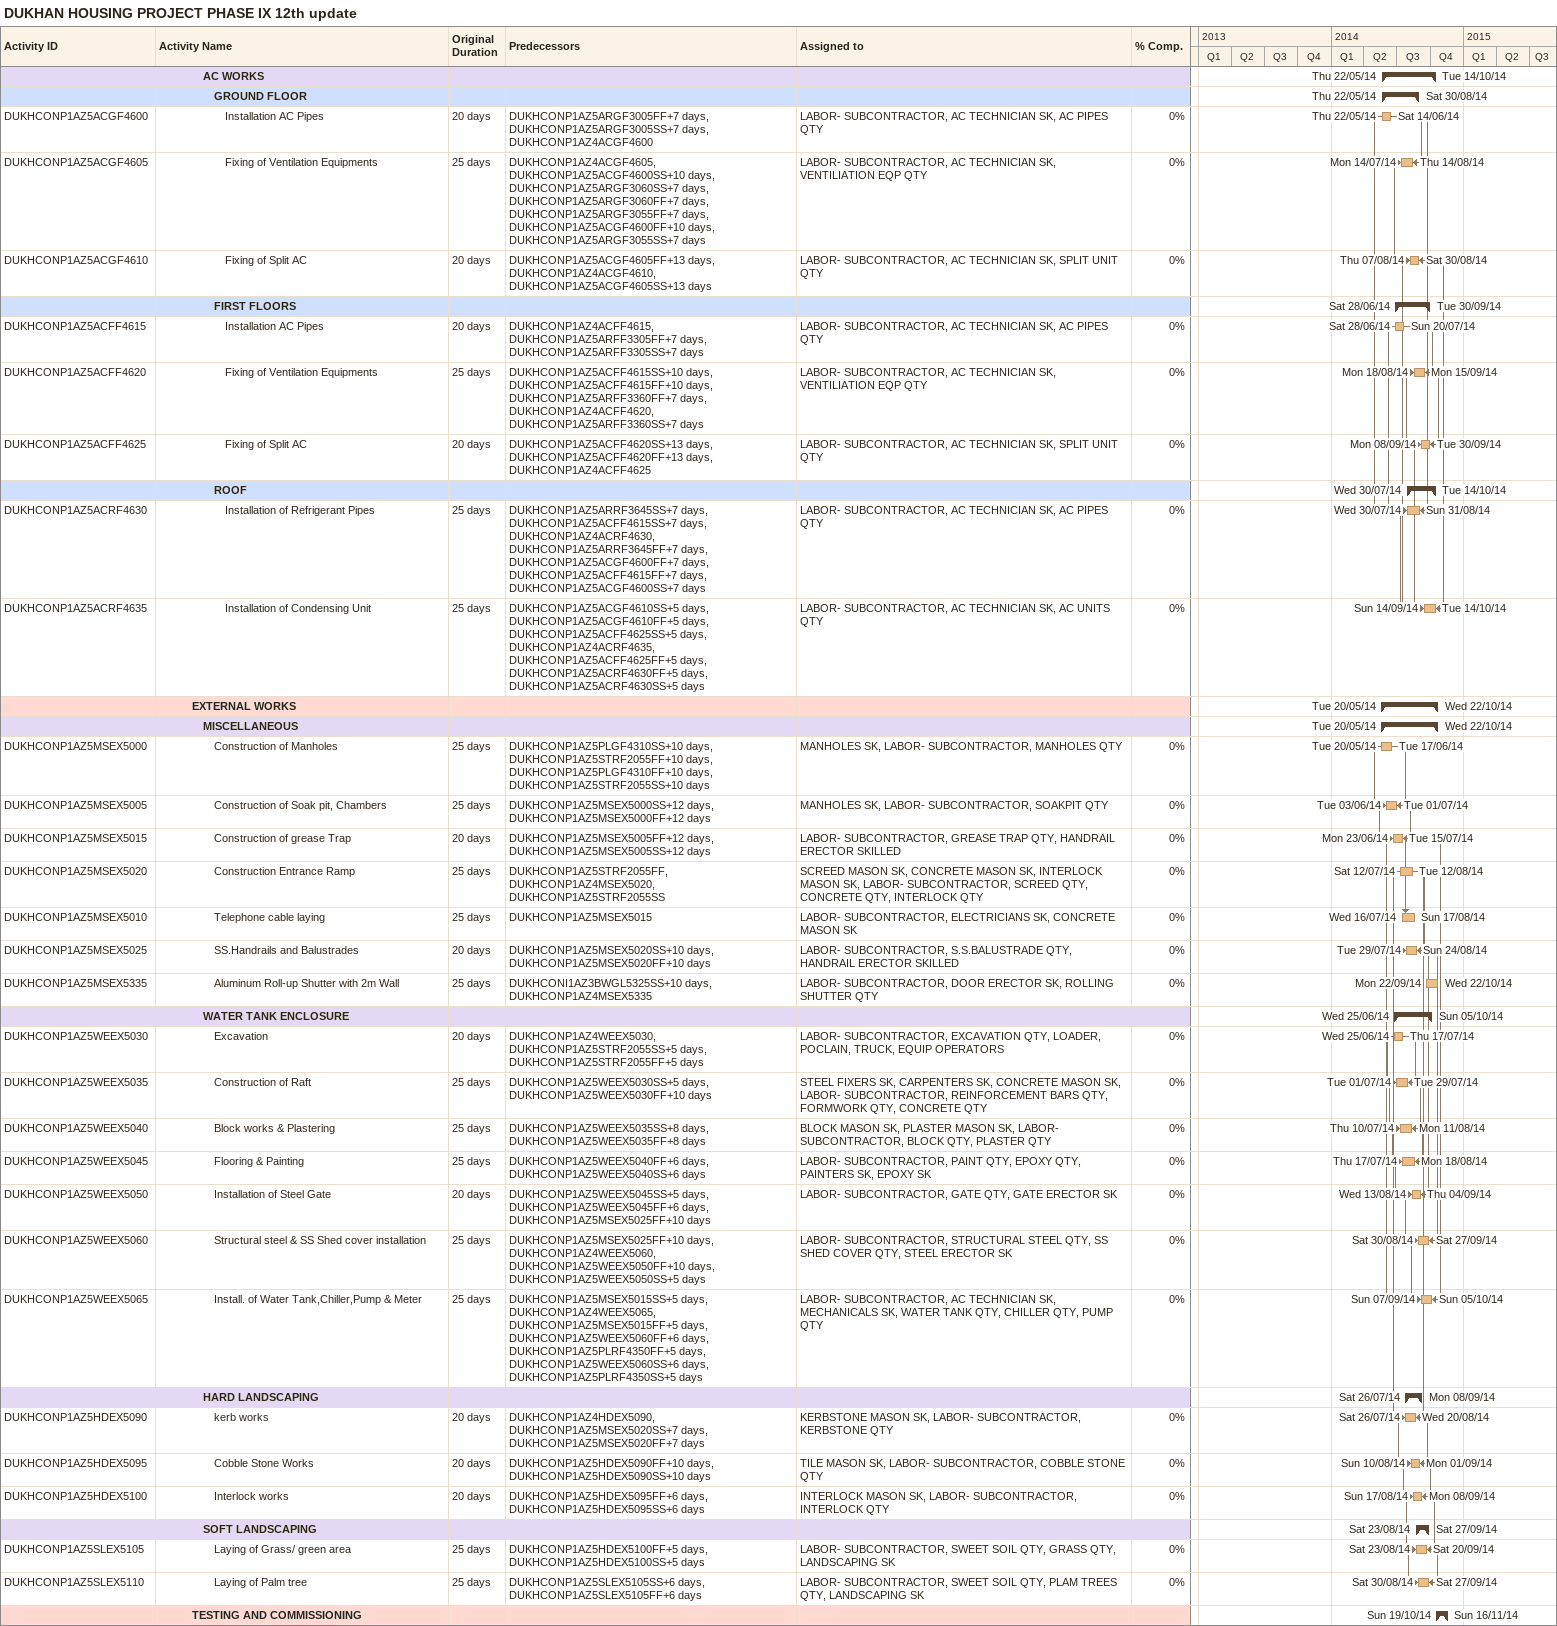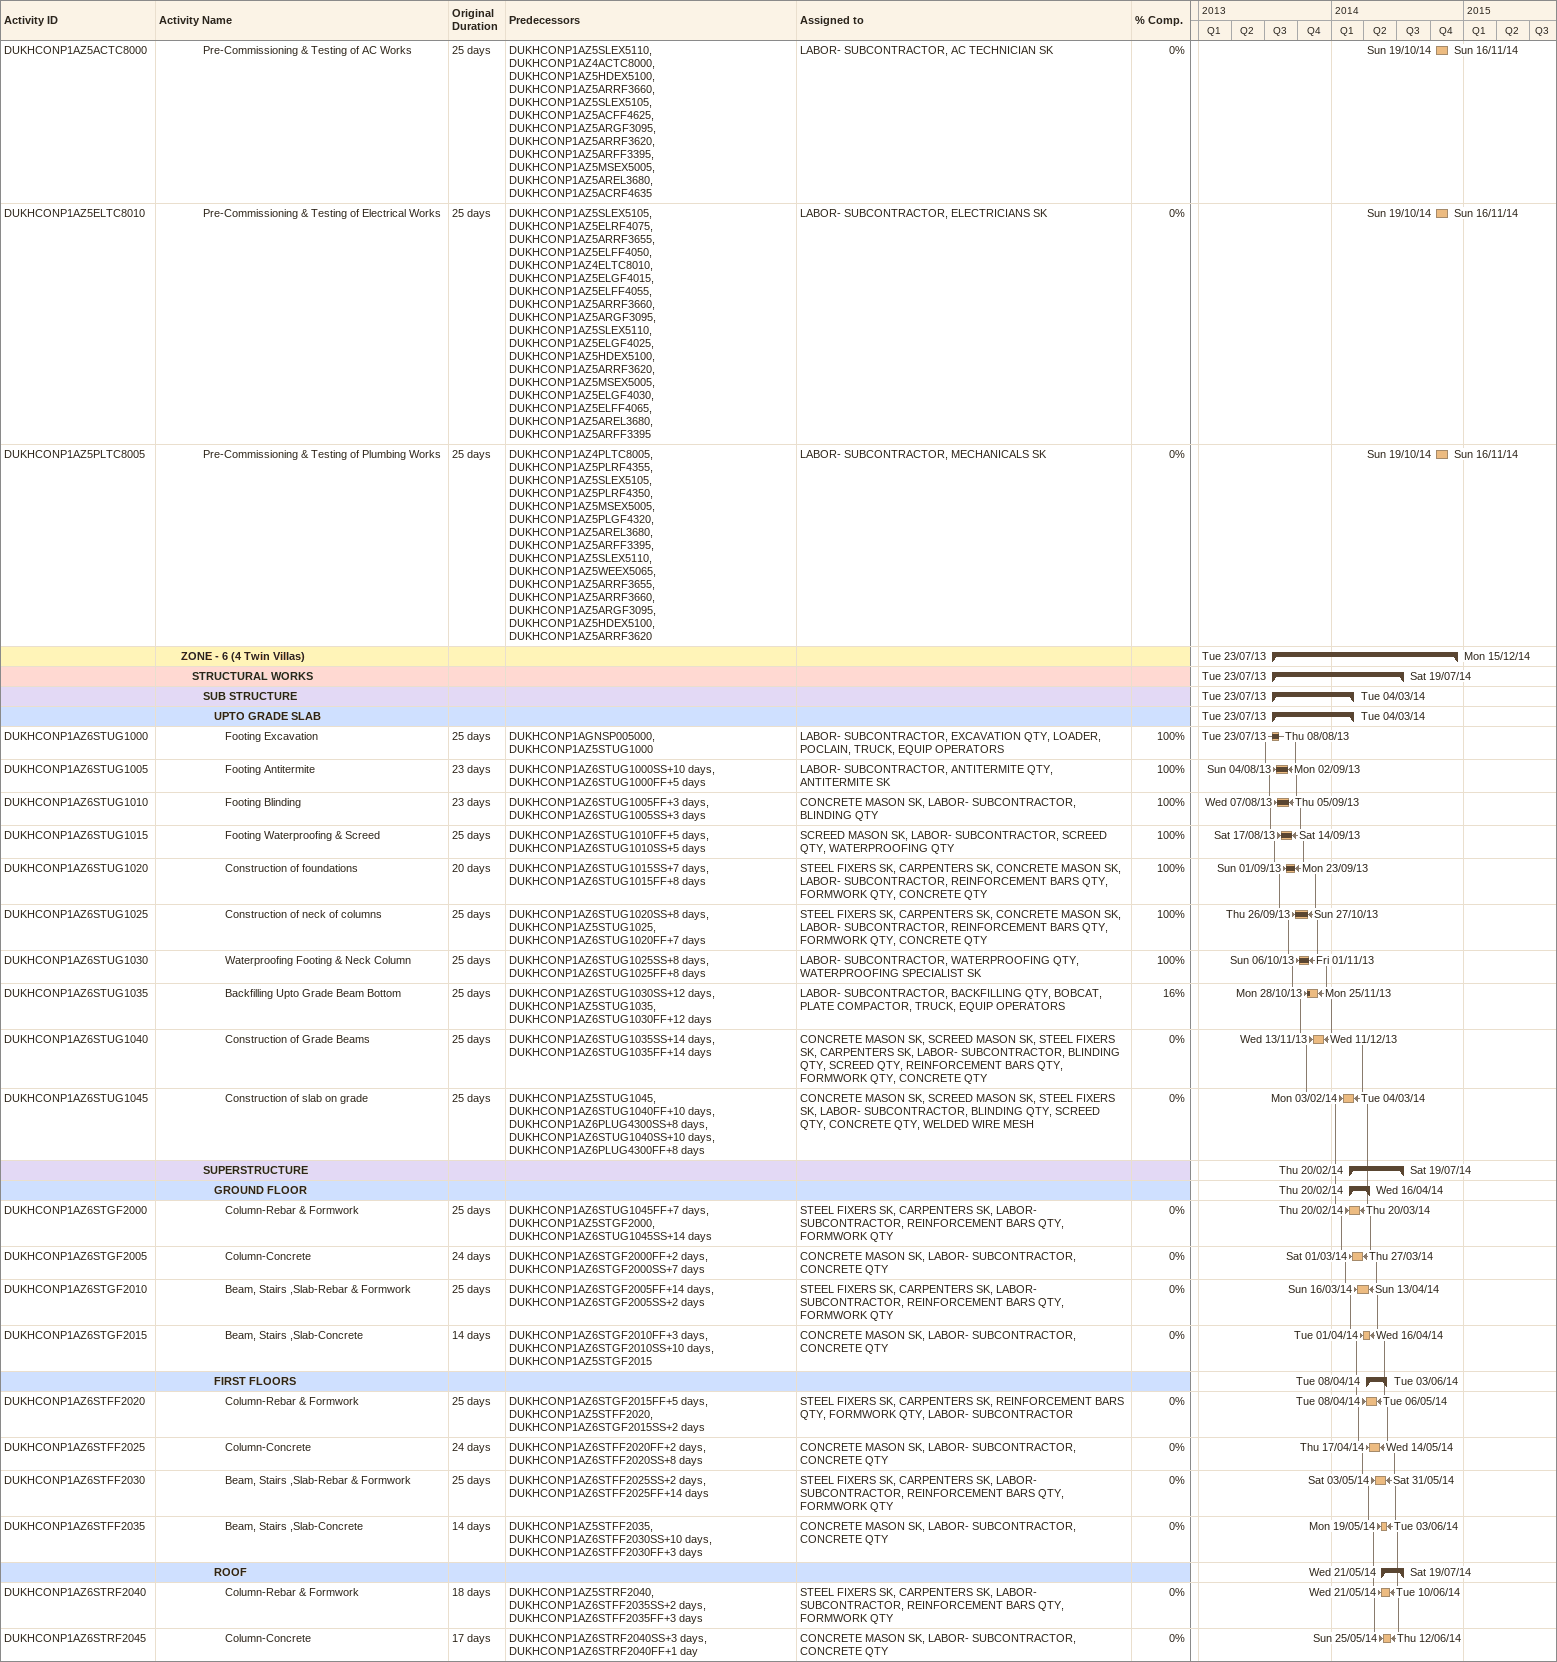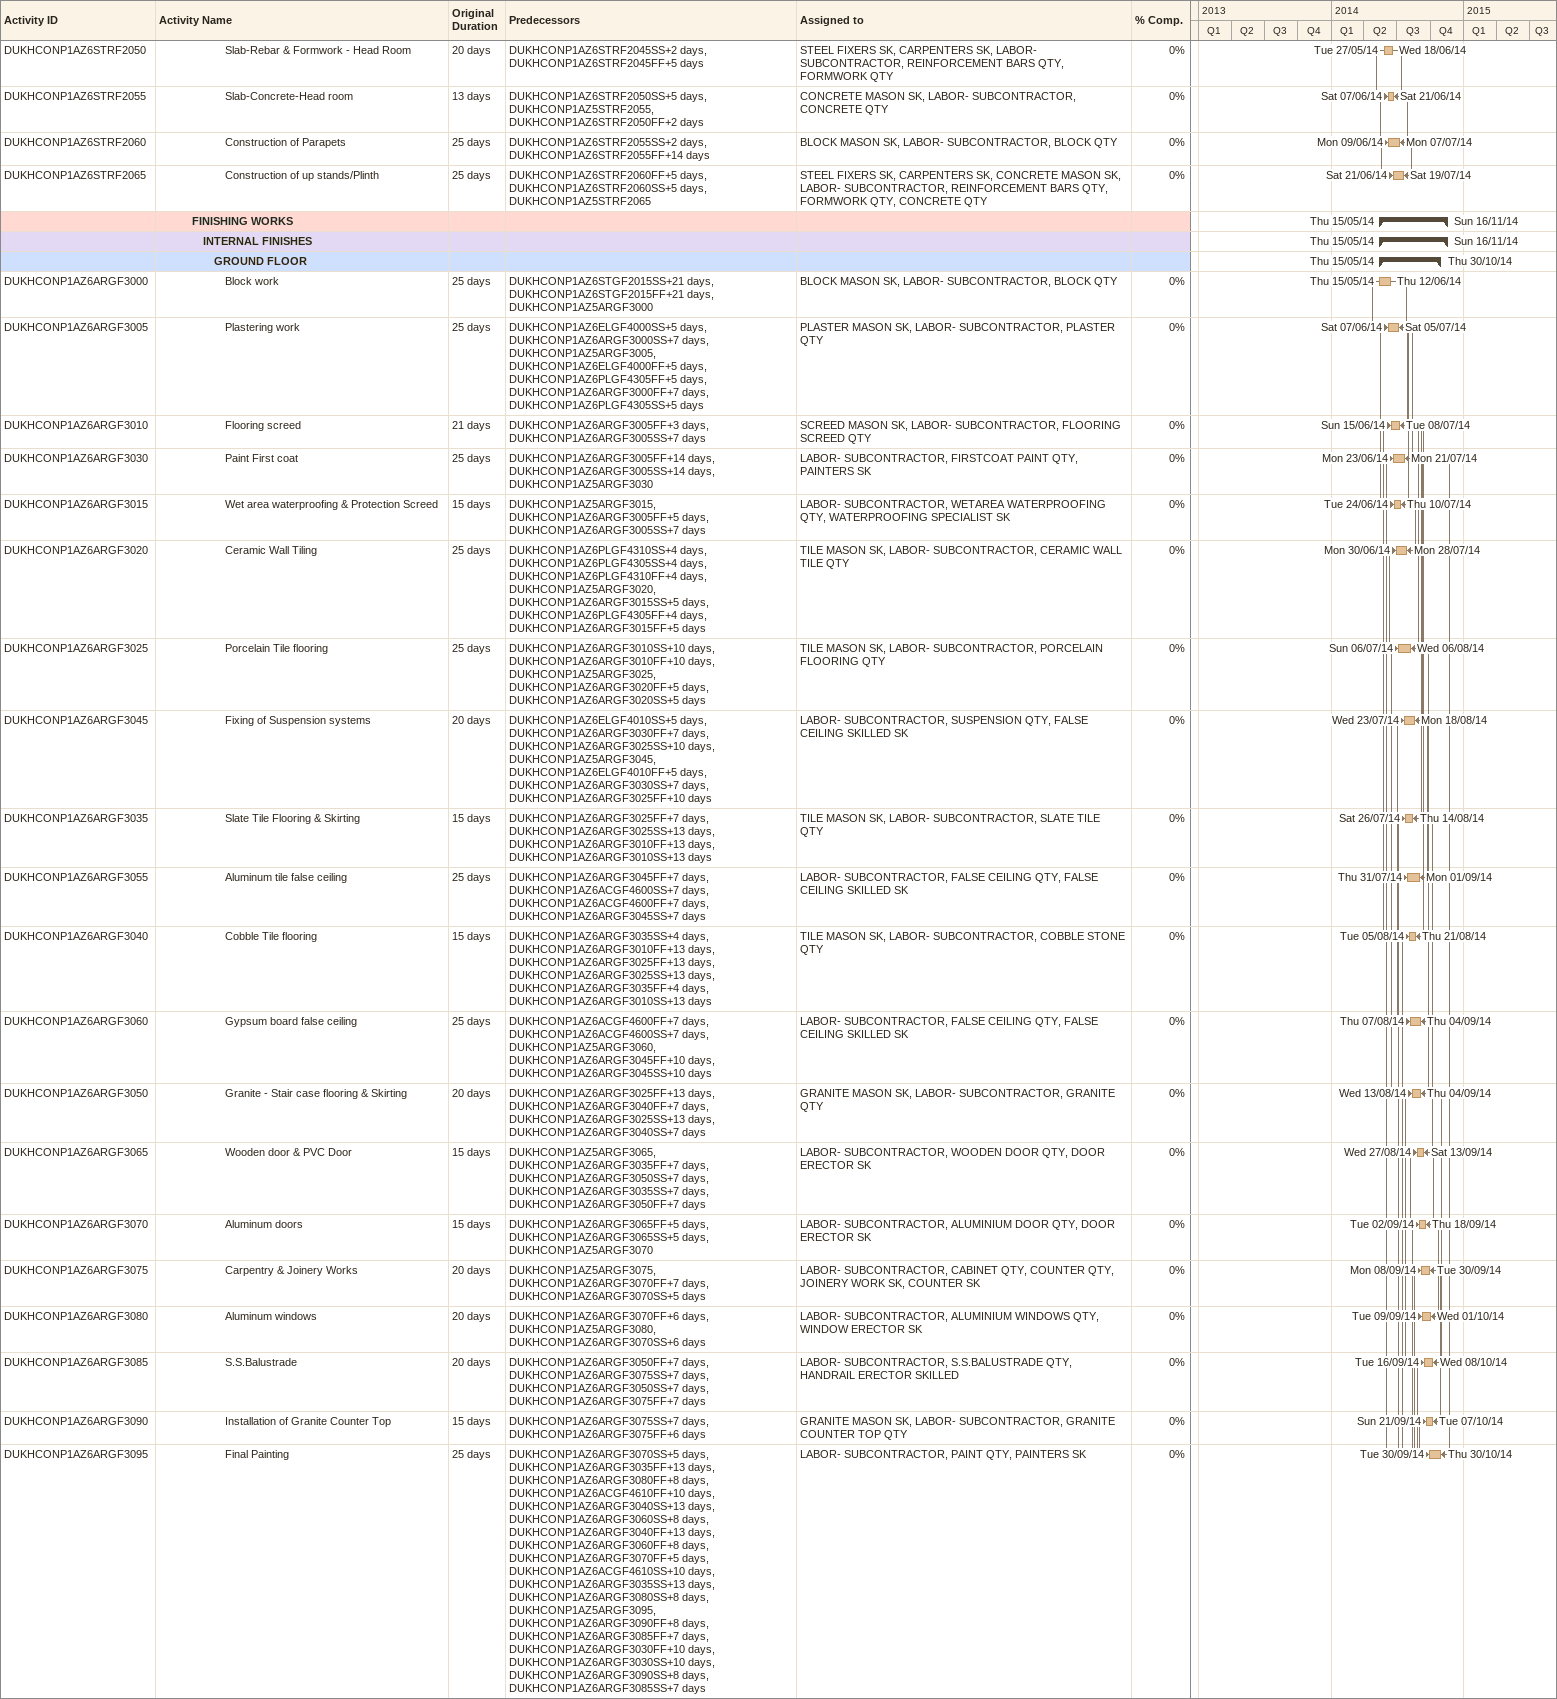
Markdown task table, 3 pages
DUKHAN HOUSING PROJECT PHASE IX 12th update

| ID | Level | Task | Original duration | Start | Finish | Predecessors | Resources | % complete |
|---|---|---|---|---|---|---|---|---|
|  | 5 | **AC WORKS** |  | 2014-05-22 | 2014-10-14 |  |  |  |
|  | 6 | **GROUND FLOOR** |  | 2014-05-22 | 2014-08-30 |  |  |  |
| DUKHCONP1AZ5ACGF4600 | 7 | Installation AC Pipes | 20d | 2014-05-22 | 2014-06-14 | DUKHCONP1AZ5ARGF3005FF+7d, DUKHCONP1AZ5ARGF3005SS+7d, DUKHCONP1AZ4ACGF4600 | LABOR- SUBCONTRACTOR, AC TECHNICIAN SK, AC PIPES QTY | 0 |
| DUKHCONP1AZ5ACGF4605 | 7 | Fixing of Ventilation Equipments | 25d | 2014-07-14 | 2014-08-14 | DUKHCONP1AZ4ACGF4605, DUKHCONP1AZ5ACGF4600SS+10d, DUKHCONP1AZ5ARGF3060SS+7d, DUKHCONP1AZ5ARGF3060FF+7d, DUKHCONP1AZ5ARGF3055FF+7d, DUKHCONP1AZ5ACGF4600FF+10d, DUKHCONP1AZ5ARGF3055SS+7d | LABOR- SUBCONTRACTOR, AC TECHNICIAN SK, VENTILIATION EQP QTY | 0 |
| DUKHCONP1AZ5ACGF4610 | 7 | Fixing of Split AC | 20d | 2014-08-07 | 2014-08-30 | DUKHCONP1AZ5ACGF4605FF+13d, DUKHCONP1AZ4ACGF4610, DUKHCONP1AZ5ACGF4605SS+13d | LABOR- SUBCONTRACTOR, AC TECHNICIAN SK, SPLIT UNIT QTY | 0 |
|  | 6 | **FIRST FLOORS** |  | 2014-06-28 | 2014-09-30 |  |  |  |
| DUKHCONP1AZ5ACFF4615 | 7 | Installation AC Pipes | 20d | 2014-06-28 | 2014-07-20 | DUKHCONP1AZ4ACFF4615, DUKHCONP1AZ5ARFF3305FF+7d, DUKHCONP1AZ5ARFF3305SS+7d | LABOR- SUBCONTRACTOR, AC TECHNICIAN SK, AC PIPES QTY | 0 |
| DUKHCONP1AZ5ACFF4620 | 7 | Fixing of Ventilation Equipments | 25d | 2014-08-18 | 2014-09-15 | DUKHCONP1AZ5ACFF4615SS+10d, DUKHCONP1AZ5ACFF4615FF+10d, DUKHCONP1AZ5ARFF3360FF+7d, DUKHCONP1AZ4ACFF4620, DUKHCONP1AZ5ARFF3360SS+7d | LABOR- SUBCONTRACTOR, AC TECHNICIAN SK, VENTILIATION EQP QTY | 0 |
| DUKHCONP1AZ5ACFF4625 | 7 | Fixing of Split AC | 20d | 2014-09-08 | 2014-09-30 | DUKHCONP1AZ5ACFF4620SS+13d, DUKHCONP1AZ5ACFF4620FF+13d, DUKHCONP1AZ4ACFF4625 | LABOR- SUBCONTRACTOR, AC TECHNICIAN SK, SPLIT UNIT QTY | 0 |
|  | 6 | **ROOF** |  | 2014-07-30 | 2014-10-14 |  |  |  |
| DUKHCONP1AZ5ACRF4630 | 7 | Installation of Refrigerant Pipes | 25d | 2014-07-30 | 2014-08-31 | DUKHCONP1AZ5ARRF3645SS+7d, DUKHCONP1AZ5ACFF4615SS+7d, DUKHCONP1AZ4ACRF4630, DUKHCONP1AZ5ARRF3645FF+7d, DUKHCONP1AZ5ACGF4600FF+7d, DUKHCONP1AZ5ACFF4615FF+7d, DUKHCONP1AZ5ACGF4600SS+7d | LABOR- SUBCONTRACTOR, AC TECHNICIAN SK, AC PIPES QTY | 0 |
| DUKHCONP1AZ5ACRF4635 | 7 | Installation of Condensing Unit | 25d | 2014-09-14 | 2014-10-14 | DUKHCONP1AZ5ACGF4610SS+5d, DUKHCONP1AZ5ACGF4610FF+5d, DUKHCONP1AZ5ACFF4625SS+5d, DUKHCONP1AZ4ACRF4635, DUKHCONP1AZ5ACFF4625FF+5d, DUKHCONP1AZ5ACRF4630FF+5d, DUKHCONP1AZ5ACRF4630SS+5d | LABOR- SUBCONTRACTOR, AC TECHNICIAN SK, AC UNITS QTY | 0 |
|  | 4 | **EXTERNAL WORKS** |  | 2014-05-20 | 2014-10-22 |  |  |  |
|  | 5 | **MISCELLANEOUS** |  | 2014-05-20 | 2014-10-22 |  |  |  |
| DUKHCONP1AZ5MSEX5000 | 6 | Construction of Manholes | 25d | 2014-05-20 | 2014-06-17 | DUKHCONP1AZ5PLGF4310SS+10d, DUKHCONP1AZ5STRF2055FF+10d, DUKHCONP1AZ5PLGF4310FF+10d, DUKHCONP1AZ5STRF2055SS+10d | MANHOLES SK, LABOR- SUBCONTRACTOR, MANHOLES QTY | 0 |
| DUKHCONP1AZ5MSEX5005 | 6 | Construction of Soak pit, Chambers | 25d | 2014-06-03 | 2014-07-01 | DUKHCONP1AZ5MSEX5000SS+12d, DUKHCONP1AZ5MSEX5000FF+12d | MANHOLES SK, LABOR- SUBCONTRACTOR, SOAKPIT QTY | 0 |
| DUKHCONP1AZ5MSEX5015 | 6 | Construction of grease Trap | 20d | 2014-06-23 | 2014-07-15 | DUKHCONP1AZ5MSEX5005FF+12d, DUKHCONP1AZ5MSEX5005SS+12d | LABOR- SUBCONTRACTOR, GREASE TRAP QTY, HANDRAIL ERECTOR SKILLED | 0 |
| DUKHCONP1AZ5MSEX5020 | 6 | Construction Entrance Ramp | 25d | 2014-07-12 | 2014-08-12 | DUKHCONP1AZ5STRF2055FF, DUKHCONP1AZ4MSEX5020, DUKHCONP1AZ5STRF2055SS | SCREED MASON SK, CONCRETE MASON SK, INTERLOCK MASON SK, LABOR- SUBCONTRACTOR, SCREED QTY, CONCRETE QTY, INTERLOCK QTY | 0 |
| DUKHCONP1AZ5MSEX5010 | 6 | Telephone cable laying | 25d | 2014-07-16 | 2014-08-17 | DUKHCONP1AZ5MSEX5015 | LABOR- SUBCONTRACTOR, ELECTRICIANS SK, CONCRETE MASON SK | 0 |
| DUKHCONP1AZ5MSEX5025 | 6 | SS.Handrails and Balustrades | 20d | 2014-07-29 | 2014-08-24 | DUKHCONP1AZ5MSEX5020SS+10d, DUKHCONP1AZ5MSEX5020FF+10d | LABOR- SUBCONTRACTOR, S.S.BALUSTRADE QTY, HANDRAIL ERECTOR SKILLED | 0 |
| DUKHCONP1AZ5MSEX5335 | 6 | Aluminum Roll-up Shutter with 2m Wall | 25d | 2014-09-22 | 2014-10-22 | DUKHCONI1AZ3BWGL5325SS+10d, DUKHCONP1AZ4MSEX5335 | LABOR- SUBCONTRACTOR, DOOR ERECTOR SK, ROLLING SHUTTER QTY | 0 |
|  | 5 | **WATER TANK ENCLOSURE** |  | 2014-06-25 | 2014-10-05 |  |  |  |
| DUKHCONP1AZ5WEEX5030 | 6 | Excavation | 20d | 2014-06-25 | 2014-07-17 | DUKHCONP1AZ4WEEX5030, DUKHCONP1AZ5STRF2055SS+5d, DUKHCONP1AZ5STRF2055FF+5d | LABOR- SUBCONTRACTOR, EXCAVATION QTY, LOADER, POCLAIN, TRUCK, EQUIP OPERATORS | 0 |
| DUKHCONP1AZ5WEEX5035 | 6 | Construction of Raft | 25d | 2014-07-01 | 2014-07-29 | DUKHCONP1AZ5WEEX5030SS+5d, DUKHCONP1AZ5WEEX5030FF+10d | STEEL FIXERS SK, CARPENTERS SK, CONCRETE MASON SK, LABOR- SUBCONTRACTOR, REINFORCEMENT BARS QTY, FORMWORK QTY, CONCRETE QTY | 0 |
| DUKHCONP1AZ5WEEX5040 | 6 | Block works & Plastering | 25d | 2014-07-10 | 2014-08-11 | DUKHCONP1AZ5WEEX5035SS+8d, DUKHCONP1AZ5WEEX5035FF+8d | BLOCK MASON SK, PLASTER MASON SK, LABOR- SUBCONTRACTOR, BLOCK QTY, PLASTER QTY | 0 |
| DUKHCONP1AZ5WEEX5045 | 6 | Flooring & Painting | 25d | 2014-07-17 | 2014-08-18 | DUKHCONP1AZ5WEEX5040FF+6d, DUKHCONP1AZ5WEEX5040SS+6d | LABOR- SUBCONTRACTOR, PAINT QTY, EPOXY QTY, PAINTERS SK, EPOXY SK | 0 |
| DUKHCONP1AZ5WEEX5050 | 6 | Installation of Steel Gate | 20d | 2014-08-13 | 2014-09-04 | DUKHCONP1AZ5WEEX5045SS+5d, DUKHCONP1AZ5WEEX5045FF+6d, DUKHCONP1AZ5MSEX5025FF+10d | LABOR- SUBCONTRACTOR, GATE QTY, GATE ERECTOR SK | 0 |
| DUKHCONP1AZ5WEEX5060 | 6 | Structural steel & SS Shed cover installation | 25d | 2014-08-30 | 2014-09-27 | DUKHCONP1AZ5MSEX5025FF+10d, DUKHCONP1AZ4WEEX5060, DUKHCONP1AZ5WEEX5050FF+10d, DUKHCONP1AZ5WEEX5050SS+5d | LABOR- SUBCONTRACTOR, STRUCTURAL STEEL QTY, SS SHED COVER QTY, STEEL ERECTOR SK | 0 |
| DUKHCONP1AZ5WEEX5065 | 6 | Install. of Water Tank,Chiller,Pump & Meter | 25d | 2014-09-07 | 2014-10-05 | DUKHCONP1AZ5MSEX5015SS+5d, DUKHCONP1AZ4WEEX5065, DUKHCONP1AZ5MSEX5015FF+5d, DUKHCONP1AZ5WEEX5060FF+6d, DUKHCONP1AZ5PLRF4350FF+5d, DUKHCONP1AZ5WEEX5060SS+6d, DUKHCONP1AZ5PLRF4350SS+5d | LABOR- SUBCONTRACTOR, AC TECHNICIAN SK, MECHANICALS SK, WATER TANK QTY, CHILLER QTY, PUMP QTY | 0 |
|  | 5 | **HARD LANDSCAPING** |  | 2014-07-26 | 2014-09-08 |  |  |  |
| DUKHCONP1AZ5HDEX5090 | 6 | kerb works | 20d | 2014-07-26 | 2014-08-20 | DUKHCONP1AZ4HDEX5090, DUKHCONP1AZ5MSEX5020SS+7d, DUKHCONP1AZ5MSEX5020FF+7d | KERBSTONE MASON SK, LABOR- SUBCONTRACTOR, KERBSTONE QTY | 0 |
| DUKHCONP1AZ5HDEX5095 | 6 | Cobble Stone Works | 20d | 2014-08-10 | 2014-09-01 | DUKHCONP1AZ5HDEX5090FF+10d, DUKHCONP1AZ5HDEX5090SS+10d | TILE MASON SK, LABOR- SUBCONTRACTOR, COBBLE STONE QTY | 0 |
| DUKHCONP1AZ5HDEX5100 | 6 | Interlock works | 20d | 2014-08-17 | 2014-09-08 | DUKHCONP1AZ5HDEX5095FF+6d, DUKHCONP1AZ5HDEX5095SS+6d | INTERLOCK MASON SK, LABOR- SUBCONTRACTOR, INTERLOCK QTY | 0 |
|  | 5 | **SOFT LANDSCAPING** |  | 2014-08-23 | 2014-09-27 |  |  |  |
| DUKHCONP1AZ5SLEX5105 | 6 | Laying of Grass/ green area | 25d | 2014-08-23 | 2014-09-20 | DUKHCONP1AZ5HDEX5100FF+5d, DUKHCONP1AZ5HDEX5100SS+5d | LABOR- SUBCONTRACTOR, SWEET SOIL QTY, GRASS QTY, LANDSCAPING SK | 0 |
| DUKHCONP1AZ5SLEX5110 | 6 | Laying of Palm tree | 25d | 2014-08-30 | 2014-09-27 | DUKHCONP1AZ5SLEX5105SS+6d, DUKHCONP1AZ5SLEX5105FF+6d | LABOR- SUBCONTRACTOR, SWEET SOIL QTY, PLAM TREES QTY, LANDSCAPING SK | 0 |
|  | 4 | **TESTING AND COMMISSIONING** |  | 2014-10-19 | 2014-11-16 |  |  |  |
| DUKHCONP1AZ5ACTC8000 | 5 | Pre-Commissioning & Testing of AC Works | 25d | 2014-10-19 | 2014-11-16 | DUKHCONP1AZ5SLEX5110, DUKHCONP1AZ4ACTC8000, DUKHCONP1AZ5HDEX5100, DUKHCONP1AZ5ARRF3660, DUKHCONP1AZ5SLEX5105, DUKHCONP1AZ5ACFF4625, DUKHCONP1AZ5ARGF3095, DUKHCONP1AZ5ARRF3620, DUKHCONP1AZ5ARFF3395, DUKHCONP1AZ5MSEX5005, DUKHCONP1AZ5AREL3680, DUKHCONP1AZ5ACRF4635 | LABOR- SUBCONTRACTOR, AC TECHNICIAN SK | 0 |
| DUKHCONP1AZ5ELTC8010 | 5 | Pre-Commissioning & Testing of Electrical Works | 25d | 2014-10-19 | 2014-11-16 | DUKHCONP1AZ5SLEX5105, DUKHCONP1AZ5ELRF4075, DUKHCONP1AZ5ARRF3655, DUKHCONP1AZ5ELFF4050, DUKHCONP1AZ4ELTC8010, DUKHCONP1AZ5ELGF4015, DUKHCONP1AZ5ELFF4055, DUKHCONP1AZ5ARRF3660, DUKHCONP1AZ5ARGF3095, DUKHCONP1AZ5SLEX5110, DUKHCONP1AZ5ELGF4025, DUKHCONP1AZ5HDEX5100, DUKHCONP1AZ5ARRF3620, DUKHCONP1AZ5MSEX5005, DUKHCONP1AZ5ELGF4030, DUKHCONP1AZ5ELFF4065, DUKHCONP1AZ5AREL3680, DUKHCONP1AZ5ARFF3395 | LABOR- SUBCONTRACTOR, ELECTRICIANS SK | 0 |
| DUKHCONP1AZ5PLTC8005 | 5 | Pre-Commissioning & Testing of Plumbing Works | 25d | 2014-10-19 | 2014-11-16 | DUKHCONP1AZ4PLTC8005, DUKHCONP1AZ5PLRF4355, DUKHCONP1AZ5SLEX5105, DUKHCONP1AZ5PLRF4350, DUKHCONP1AZ5MSEX5005, DUKHCONP1AZ5PLGF4320, DUKHCONP1AZ5AREL3680, DUKHCONP1AZ5ARFF3395, DUKHCONP1AZ5SLEX5110, DUKHCONP1AZ5WEEX5065, DUKHCONP1AZ5ARRF3655, DUKHCONP1AZ5ARRF3660, DUKHCONP1AZ5ARGF3095, DUKHCONP1AZ5HDEX5100, DUKHCONP1AZ5ARRF3620 | LABOR- SUBCONTRACTOR, MECHANICALS SK | 0 |
|  | 3 | **ZONE - 6 (4 Twin Villas)** |  | 2013-07-23 | 2014-12-15 |  |  |  |
|  | 4 | **STRUCTURAL WORKS** |  | 2013-07-23 | 2014-07-19 |  |  |  |
|  | 5 | **SUB STRUCTURE** |  | 2013-07-23 | 2014-03-04 |  |  |  |
|  | 6 | **UPTO GRADE SLAB** |  | 2013-07-23 | 2014-03-04 |  |  |  |
| DUKHCONP1AZ6STUG1000 | 7 | Footing Excavation | 25d | 2013-07-23 | 2013-08-08 | DUKHCONP1AGNSP005000, DUKHCONP1AZ5STUG1000 | LABOR- SUBCONTRACTOR, EXCAVATION QTY, LOADER, POCLAIN, TRUCK, EQUIP OPERATORS | 100 |
| DUKHCONP1AZ6STUG1005 | 7 | Footing Antitermite | 23d | 2013-08-04 | 2013-09-02 | DUKHCONP1AZ6STUG1000SS+10d, DUKHCONP1AZ6STUG1000FF+5d | LABOR- SUBCONTRACTOR, ANTITERMITE QTY, ANTITERMITE SK | 100 |
| DUKHCONP1AZ6STUG1010 | 7 | Footing Blinding | 23d | 2013-08-07 | 2013-09-05 | DUKHCONP1AZ6STUG1005FF+3d, DUKHCONP1AZ6STUG1005SS+3d | CONCRETE MASON SK, LABOR- SUBCONTRACTOR, BLINDING QTY | 100 |
| DUKHCONP1AZ6STUG1015 | 7 | Footing Waterproofing & Screed | 25d | 2013-08-17 | 2013-09-14 | DUKHCONP1AZ6STUG1010FF+5d, DUKHCONP1AZ6STUG1010SS+5d | SCREED MASON SK, LABOR- SUBCONTRACTOR, SCREED QTY, WATERPROOFING QTY | 100 |
| DUKHCONP1AZ6STUG1020 | 7 | Construction of foundations | 20d | 2013-09-01 | 2013-09-23 | DUKHCONP1AZ6STUG1015SS+7d, DUKHCONP1AZ6STUG1015FF+8d | STEEL FIXERS SK, CARPENTERS SK, CONCRETE MASON SK, LABOR- SUBCONTRACTOR, REINFORCEMENT BARS QTY, FORMWORK QTY, CONCRETE QTY | 100 |
| DUKHCONP1AZ6STUG1025 | 7 | Construction of neck of columns | 25d | 2013-09-26 | 2013-10-27 | DUKHCONP1AZ6STUG1020SS+8d, DUKHCONP1AZ5STUG1025, DUKHCONP1AZ6STUG1020FF+7d | STEEL FIXERS SK, CARPENTERS SK, CONCRETE MASON SK, LABOR- SUBCONTRACTOR, REINFORCEMENT BARS QTY, FORMWORK QTY, CONCRETE QTY | 100 |
| DUKHCONP1AZ6STUG1030 | 7 | Waterproofing Footing & Neck Column | 25d | 2013-10-06 | 2013-11-01 | DUKHCONP1AZ6STUG1025SS+8d, DUKHCONP1AZ6STUG1025FF+8d | LABOR- SUBCONTRACTOR, WATERPROOFING QTY, WATERPROOFING SPECIALIST SK | 100 |
| DUKHCONP1AZ6STUG1035 | 7 | Backfilling Upto Grade Beam Bottom | 25d | 2013-10-28 | 2013-11-25 | DUKHCONP1AZ6STUG1030SS+12d, DUKHCONP1AZ5STUG1035, DUKHCONP1AZ6STUG1030FF+12d | LABOR- SUBCONTRACTOR, BACKFILLING QTY, BOBCAT, PLATE COMPACTOR, TRUCK, EQUIP OPERATORS | 16 |
| DUKHCONP1AZ6STUG1040 | 7 | Construction of Grade Beams | 25d | 2013-11-13 | 2013-12-11 | DUKHCONP1AZ6STUG1035SS+14d, DUKHCONP1AZ6STUG1035FF+14d | CONCRETE MASON SK, SCREED MASON SK, STEEL FIXERS SK, CARPENTERS SK, LABOR- SUBCONTRACTOR, BLINDING QTY, SCREED QTY, REINFORCEMENT BARS QTY, FORMWORK QTY, CONCRETE QTY | 0 |
| DUKHCONP1AZ6STUG1045 | 7 | Construction of slab on grade | 25d | 2014-02-03 | 2014-03-04 | DUKHCONP1AZ5STUG1045, DUKHCONP1AZ6STUG1040FF+10d, DUKHCONP1AZ6PLUG4300SS+8d, DUKHCONP1AZ6STUG1040SS+10d, DUKHCONP1AZ6PLUG4300FF+8d | CONCRETE MASON SK, SCREED MASON SK, STEEL FIXERS SK, LABOR- SUBCONTRACTOR, BLINDING QTY, SCREED QTY, CONCRETE QTY, WELDED WIRE MESH | 0 |
|  | 5 | **SUPERSTRUCTURE** |  | 2014-02-20 | 2014-07-19 |  |  |  |
|  | 6 | **GROUND FLOOR** |  | 2014-02-20 | 2014-04-16 |  |  |  |
| DUKHCONP1AZ6STGF2000 | 7 | Column-Rebar & Formwork | 25d | 2014-02-20 | 2014-03-20 | DUKHCONP1AZ6STUG1045FF+7d, DUKHCONP1AZ5STGF2000, DUKHCONP1AZ6STUG1045SS+14d | STEEL FIXERS SK, CARPENTERS SK, LABOR- SUBCONTRACTOR, REINFORCEMENT BARS QTY, FORMWORK QTY | 0 |
| DUKHCONP1AZ6STGF2005 | 7 | Column-Concrete | 24d | 2014-03-01 | 2014-03-27 | DUKHCONP1AZ6STGF2000FF+2d, DUKHCONP1AZ6STGF2000SS+7d | CONCRETE MASON SK, LABOR- SUBCONTRACTOR, CONCRETE QTY | 0 |
| DUKHCONP1AZ6STGF2010 | 7 | Beam, Stairs ,Slab-Rebar & Formwork | 25d | 2014-03-16 | 2014-04-13 | DUKHCONP1AZ6STGF2005FF+14d, DUKHCONP1AZ6STGF2005SS+2d | STEEL FIXERS SK, CARPENTERS SK, LABOR- SUBCONTRACTOR, REINFORCEMENT BARS QTY, FORMWORK QTY | 0 |
| DUKHCONP1AZ6STGF2015 | 7 | Beam, Stairs ,Slab-Concrete | 14d | 2014-04-01 | 2014-04-16 | DUKHCONP1AZ6STGF2010FF+3d, DUKHCONP1AZ6STGF2010SS+10d, DUKHCONP1AZ5STGF2015 | CONCRETE MASON SK, LABOR- SUBCONTRACTOR, CONCRETE QTY | 0 |
|  | 6 | **FIRST FLOORS** |  | 2014-04-08 | 2014-06-03 |  |  |  |
| DUKHCONP1AZ6STFF2020 | 7 | Column-Rebar & Formwork | 25d | 2014-04-08 | 2014-05-06 | DUKHCONP1AZ6STGF2015FF+5d, DUKHCONP1AZ5STFF2020, DUKHCONP1AZ6STGF2015SS+2d | STEEL FIXERS SK, CARPENTERS SK, REINFORCEMENT BARS QTY, FORMWORK QTY, LABOR- SUBCONTRACTOR | 0 |
| DUKHCONP1AZ6STFF2025 | 7 | Column-Concrete | 24d | 2014-04-17 | 2014-05-14 | DUKHCONP1AZ6STFF2020FF+2d, DUKHCONP1AZ6STFF2020SS+8d | CONCRETE MASON SK, LABOR- SUBCONTRACTOR, CONCRETE QTY | 0 |
| DUKHCONP1AZ6STFF2030 | 7 | Beam, Stairs ,Slab-Rebar & Formwork | 25d | 2014-05-03 | 2014-05-31 | DUKHCONP1AZ6STFF2025SS+2d, DUKHCONP1AZ6STFF2025FF+14d | STEEL FIXERS SK, CARPENTERS SK, LABOR- SUBCONTRACTOR, REINFORCEMENT BARS QTY, FORMWORK QTY | 0 |
| DUKHCONP1AZ6STFF2035 | 7 | Beam, Stairs ,Slab-Concrete | 14d | 2014-05-19 | 2014-06-03 | DUKHCONP1AZ5STFF2035, DUKHCONP1AZ6STFF2030SS+10d, DUKHCONP1AZ6STFF2030FF+3d | CONCRETE MASON SK, LABOR- SUBCONTRACTOR, CONCRETE QTY | 0 |
|  | 6 | **ROOF** |  | 2014-05-21 | 2014-07-19 |  |  |  |
| DUKHCONP1AZ6STRF2040 | 7 | Column-Rebar & Formwork | 18d | 2014-05-21 | 2014-06-10 | DUKHCONP1AZ5STRF2040, DUKHCONP1AZ6STFF2035SS+2d, DUKHCONP1AZ6STFF2035FF+3d | STEEL FIXERS SK, CARPENTERS SK, LABOR- SUBCONTRACTOR, REINFORCEMENT BARS QTY, FORMWORK QTY | 0 |
| DUKHCONP1AZ6STRF2045 | 7 | Column-Concrete | 17d | 2014-05-25 | 2014-06-12 | DUKHCONP1AZ6STRF2040SS+3d, DUKHCONP1AZ6STRF2040FF+1d | CONCRETE MASON SK, LABOR- SUBCONTRACTOR, CONCRETE QTY | 0 |
| DUKHCONP1AZ6STRF2050 | 7 | Slab-Rebar & Formwork - Head Room | 20d | 2014-05-27 | 2014-06-18 | DUKHCONP1AZ6STRF2045SS+2d, DUKHCONP1AZ6STRF2045FF+5d | STEEL FIXERS SK, CARPENTERS SK, LABOR- SUBCONTRACTOR, REINFORCEMENT BARS QTY, FORMWORK QTY | 0 |
| DUKHCONP1AZ6STRF2055 | 7 | Slab-Concrete-Head room | 13d | 2014-06-07 | 2014-06-21 | DUKHCONP1AZ6STRF2050SS+5d, DUKHCONP1AZ5STRF2055, DUKHCONP1AZ6STRF2050FF+2d | CONCRETE MASON SK, LABOR- SUBCONTRACTOR, CONCRETE QTY | 0 |
| DUKHCONP1AZ6STRF2060 | 7 | Construction of Parapets | 25d | 2014-06-09 | 2014-07-07 | DUKHCONP1AZ6STRF2055SS+2d, DUKHCONP1AZ6STRF2055FF+14d | BLOCK MASON SK, LABOR- SUBCONTRACTOR, BLOCK QTY | 0 |
| DUKHCONP1AZ6STRF2065 | 7 | Construction of up stands/Plinth | 25d | 2014-06-21 | 2014-07-19 | DUKHCONP1AZ6STRF2060FF+5d, DUKHCONP1AZ6STRF2060SS+5d, DUKHCONP1AZ5STRF2065 | STEEL FIXERS SK, CARPENTERS SK, CONCRETE MASON SK, LABOR- SUBCONTRACTOR, REINFORCEMENT BARS QTY, FORMWORK QTY, CONCRETE QTY | 0 |
|  | 4 | **FINISHING WORKS** |  | 2014-05-15 | 2014-11-16 |  |  |  |
|  | 5 | **INTERNAL FINISHES** |  | 2014-05-15 | 2014-11-16 |  |  |  |
|  | 6 | **GROUND FLOOR** |  | 2014-05-15 | 2014-10-30 |  |  |  |
| DUKHCONP1AZ6ARGF3000 | 7 | Block work | 25d | 2014-05-15 | 2014-06-12 | DUKHCONP1AZ6STGF2015SS+21d, DUKHCONP1AZ6STGF2015FF+21d, DUKHCONP1AZ5ARGF3000 | BLOCK MASON SK, LABOR- SUBCONTRACTOR, BLOCK QTY | 0 |
| DUKHCONP1AZ6ARGF3005 | 7 | Plastering work | 25d | 2014-06-07 | 2014-07-05 | DUKHCONP1AZ6ELGF4000SS+5d, DUKHCONP1AZ6ARGF3000SS+7d, DUKHCONP1AZ5ARGF3005, DUKHCONP1AZ6ELGF4000FF+5d, DUKHCONP1AZ6PLGF4305FF+5d, DUKHCONP1AZ6ARGF3000FF+7d, DUKHCONP1AZ6PLGF4305SS+5d | PLASTER MASON SK, LABOR- SUBCONTRACTOR, PLASTER QTY | 0 |
| DUKHCONP1AZ6ARGF3010 | 7 | Flooring screed | 21d | 2014-06-15 | 2014-07-08 | DUKHCONP1AZ6ARGF3005FF+3d, DUKHCONP1AZ6ARGF3005SS+7d | SCREED MASON SK, LABOR- SUBCONTRACTOR, FLOORING SCREED QTY | 0 |
| DUKHCONP1AZ6ARGF3030 | 7 | Paint First coat | 25d | 2014-06-23 | 2014-07-21 | DUKHCONP1AZ6ARGF3005FF+14d, DUKHCONP1AZ6ARGF3005SS+14d, DUKHCONP1AZ5ARGF3030 | LABOR- SUBCONTRACTOR, FIRSTCOAT PAINT QTY, PAINTERS SK | 0 |
| DUKHCONP1AZ6ARGF3015 | 7 | Wet area waterproofing & Protection Screed | 15d | 2014-06-24 | 2014-07-10 | DUKHCONP1AZ5ARGF3015, DUKHCONP1AZ6ARGF3005FF+5d, DUKHCONP1AZ6ARGF3005SS+7d | LABOR- SUBCONTRACTOR, WETAREA WATERPROOFING QTY, WATERPROOFING SPECIALIST SK | 0 |
| DUKHCONP1AZ6ARGF3020 | 7 | Ceramic Wall Tiling | 25d | 2014-06-30 | 2014-07-28 | DUKHCONP1AZ6PLGF4310SS+4d, DUKHCONP1AZ6PLGF4305SS+4d, DUKHCONP1AZ6PLGF4310FF+4d, DUKHCONP1AZ5ARGF3020, DUKHCONP1AZ6ARGF3015SS+5d, DUKHCONP1AZ6PLGF4305FF+4d, DUKHCONP1AZ6ARGF3015FF+5d | TILE MASON SK, LABOR- SUBCONTRACTOR, CERAMIC WALL TILE QTY | 0 |
| DUKHCONP1AZ6ARGF3025 | 7 | Porcelain Tile flooring | 25d | 2014-07-06 | 2014-08-06 | DUKHCONP1AZ6ARGF3010SS+10d, DUKHCONP1AZ6ARGF3010FF+10d, DUKHCONP1AZ5ARGF3025, DUKHCONP1AZ6ARGF3020FF+5d, DUKHCONP1AZ6ARGF3020SS+5d | TILE MASON SK, LABOR- SUBCONTRACTOR, PORCELAIN FLOORING QTY | 0 |
| DUKHCONP1AZ6ARGF3045 | 7 | Fixing of Suspension systems | 20d | 2014-07-23 | 2014-08-18 | DUKHCONP1AZ6ELGF4010SS+5d, DUKHCONP1AZ6ARGF3030FF+7d, DUKHCONP1AZ6ARGF3025SS+10d, DUKHCONP1AZ5ARGF3045, DUKHCONP1AZ6ELGF4010FF+5d, DUKHCONP1AZ6ARGF3030SS+7d, DUKHCONP1AZ6ARGF3025FF+10d | LABOR- SUBCONTRACTOR, SUSPENSION QTY, FALSE CEILING SKILLED SK | 0 |
| DUKHCONP1AZ6ARGF3035 | 7 | Slate Tile Flooring & Skirting | 15d | 2014-07-26 | 2014-08-14 | DUKHCONP1AZ6ARGF3025FF+7d, DUKHCONP1AZ6ARGF3025SS+13d, DUKHCONP1AZ6ARGF3010FF+13d, DUKHCONP1AZ6ARGF3010SS+13d | TILE MASON SK, LABOR- SUBCONTRACTOR, SLATE TILE QTY | 0 |
| DUKHCONP1AZ6ARGF3055 | 7 | Aluminum tile false ceiling | 25d | 2014-07-31 | 2014-09-01 | DUKHCONP1AZ6ARGF3045FF+7d, DUKHCONP1AZ6ACGF4600SS+7d, DUKHCONP1AZ6ACGF4600FF+7d, DUKHCONP1AZ6ARGF3045SS+7d | LABOR- SUBCONTRACTOR, FALSE CEILING QTY, FALSE CEILING SKILLED SK | 0 |
| DUKHCONP1AZ6ARGF3040 | 7 | Cobble Tile flooring | 15d | 2014-08-05 | 2014-08-21 | DUKHCONP1AZ6ARGF3035SS+4d, DUKHCONP1AZ6ARGF3010FF+13d, DUKHCONP1AZ6ARGF3025FF+13d, DUKHCONP1AZ6ARGF3025SS+13d, DUKHCONP1AZ6ARGF3035FF+4d, DUKHCONP1AZ6ARGF3010SS+13d | TILE MASON SK, LABOR- SUBCONTRACTOR, COBBLE STONE QTY | 0 |
| DUKHCONP1AZ6ARGF3060 | 7 | Gypsum board false ceiling | 25d | 2014-08-07 | 2014-09-04 | DUKHCONP1AZ6ACGF4600FF+7d, DUKHCONP1AZ6ACGF4600SS+7d, DUKHCONP1AZ5ARGF3060, DUKHCONP1AZ6ARGF3045FF+10d, DUKHCONP1AZ6ARGF3045SS+10d | LABOR- SUBCONTRACTOR, FALSE CEILING QTY, FALSE CEILING SKILLED SK | 0 |
| DUKHCONP1AZ6ARGF3050 | 7 | Granite - Stair case flooring & Skirting | 20d | 2014-08-13 | 2014-09-04 | DUKHCONP1AZ6ARGF3025FF+13d, DUKHCONP1AZ6ARGF3040FF+7d, DUKHCONP1AZ6ARGF3025SS+13d, DUKHCONP1AZ6ARGF3040SS+7d | GRANITE MASON SK, LABOR- SUBCONTRACTOR, GRANITE QTY | 0 |
| DUKHCONP1AZ6ARGF3065 | 7 | Wooden door & PVC Door | 15d | 2014-08-27 | 2014-09-13 | DUKHCONP1AZ5ARGF3065, DUKHCONP1AZ6ARGF3035FF+7d, DUKHCONP1AZ6ARGF3050SS+7d, DUKHCONP1AZ6ARGF3035SS+7d, DUKHCONP1AZ6ARGF3050FF+7d | LABOR- SUBCONTRACTOR, WOODEN DOOR QTY, DOOR ERECTOR SK | 0 |
| DUKHCONP1AZ6ARGF3070 | 7 | Aluminum doors | 15d | 2014-09-02 | 2014-09-18 | DUKHCONP1AZ6ARGF3065FF+5d, DUKHCONP1AZ6ARGF3065SS+5d, DUKHCONP1AZ5ARGF3070 | LABOR- SUBCONTRACTOR, ALUMINIUM DOOR QTY, DOOR ERECTOR SK | 0 |
| DUKHCONP1AZ6ARGF3075 | 7 | Carpentry & Joinery Works | 20d | 2014-09-08 | 2014-09-30 | DUKHCONP1AZ5ARGF3075, DUKHCONP1AZ6ARGF3070FF+7d, DUKHCONP1AZ6ARGF3070SS+5d | LABOR- SUBCONTRACTOR, CABINET QTY, COUNTER QTY, JOINERY WORK SK, COUNTER SK | 0 |
| DUKHCONP1AZ6ARGF3080 | 7 | Aluminum windows | 20d | 2014-09-09 | 2014-10-01 | DUKHCONP1AZ6ARGF3070FF+6d, DUKHCONP1AZ5ARGF3080, DUKHCONP1AZ6ARGF3070SS+6d | LABOR- SUBCONTRACTOR, ALUMINIUM WINDOWS QTY, WINDOW ERECTOR SK | 0 |
| DUKHCONP1AZ6ARGF3085 | 7 | S.S.Balustrade | 20d | 2014-09-16 | 2014-10-08 | DUKHCONP1AZ6ARGF3050FF+7d, DUKHCONP1AZ6ARGF3075SS+7d, DUKHCONP1AZ6ARGF3050SS+7d, DUKHCONP1AZ6ARGF3075FF+7d | LABOR- SUBCONTRACTOR, S.S.BALUSTRADE QTY, HANDRAIL ERECTOR SKILLED | 0 |
| DUKHCONP1AZ6ARGF3090 | 7 | Installation of Granite Counter Top | 15d | 2014-09-21 | 2014-10-07 | DUKHCONP1AZ6ARGF3075SS+7d, DUKHCONP1AZ6ARGF3075FF+6d | GRANITE MASON SK, LABOR- SUBCONTRACTOR, GRANITE COUNTER TOP QTY | 0 |
| DUKHCONP1AZ6ARGF3095 | 7 | Final Painting | 25d | 2014-09-30 | 2014-10-30 | DUKHCONP1AZ6ARGF3070SS+5d, DUKHCONP1AZ6ARGF3035FF+13d, DUKHCONP1AZ6ARGF3080FF+8d, DUKHCONP1AZ6ACGF4610FF+10d, DUKHCONP1AZ6ARGF3040SS+13d, DUKHCONP1AZ6ARGF3060SS+8d, DUKHCONP1AZ6ARGF3040FF+13d, DUKHCONP1AZ6ARGF3060FF+8d, DUKHCONP1AZ6ARGF3070FF+5d, DUKHCONP1AZ6ACGF4610SS+10d, DUKHCONP1AZ6ARGF3035SS+13d, DUKHCONP1AZ6ARGF3080SS+8d, DUKHCONP1AZ5ARGF3095, DUKHCONP1AZ6ARGF3090FF+8d, DUKHCONP1AZ6ARGF3085FF+7d, DUKHCONP1AZ6ARGF3030FF+10d, DUKHCONP1AZ6ARGF3030SS+10d, DUKHCONP1AZ6ARGF3090SS+8d, DUKHCONP1AZ6ARGF3085SS+7d | LABOR- SUBCONTRACTOR, PAINT QTY, PAINTERS SK | 0 |
